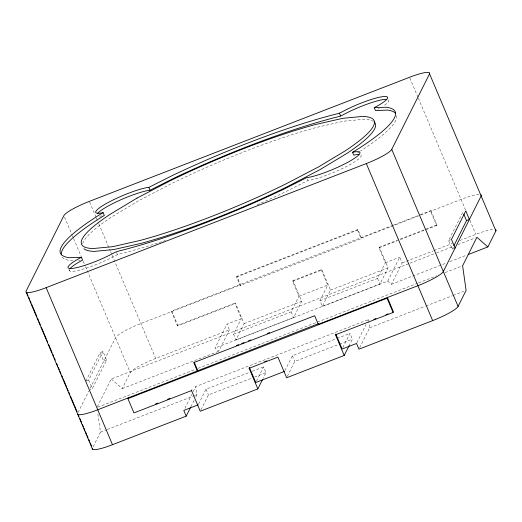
<?xml version="1.0" encoding="UTF-8"?>
<svg xmlns="http://www.w3.org/2000/svg" width="522" height="522" viewBox="0 0 522 522"><rect width="100%" height="100%" fill="white"/><g stroke="black" fill="none" stroke-linecap="round" stroke-linejoin="round"><path stroke-width="0.39" stroke-dasharray="2.61 1.96" d="M85.836 381.164L100.12 352.631L102.997 351.515L106.612 360.082L92.335 388.609L90.175 389.451M86.554 380.884L88.714 380.049L102.997 351.515M78.046 412.524L88.74 391.154M90.169 388.303L115.506 337.688A24.802 3.967 -22.9 0 1 140.927 323.51L240.551 284.895L236.929 276.334L357.857 229.465L361.472 238.025L361.133 238.711L240.211 285.58L236.59 277.012L236.929 276.334M97.327 406.801L111.251 378.985L409.241 263.486M93.164 446.695L100.465 432.118L97.647 412.282M111.251 378.985L122.226 388.642L130.252 372.61A24.802 3.967 -22.9 0 1 155.68 358.431L229.393 329.865L226.979 324.149L241.373 318.57L235.063 303.641L235.402 302.956L244.126 323.601L235.964 339.907L233.549 334.197L241.373 318.57M392.916 225.295L171.79 311.001L171.451 311.68L177.48 325.956L235.063 303.641M177.48 325.956L177.826 325.278L235.402 302.956M240.211 285.58L240.551 284.895M184.879 408.256L191.763 394.502M193.212 391.604L195.75 386.534L368.493 319.581L368.708 321.069M229.393 329.865L218.679 351.26L215.018 348.043L226.979 324.149M190.843 406.866L194.412 399.728M195.841 396.877L196.911 394.736L195.75 386.534M198.543 404.139L206.007 389.223L249.19 372.48M200.963 409.816L208.422 394.932L251.604 378.196M233.549 334.197L291.132 311.875L298.956 296.255L292.646 281.319L292.986 280.64L321.78 269.482L330.498 290.128L322.335 306.427L319.927 300.718L327.744 285.09L321.441 270.161L321.78 269.482M256.478 381.106L263.59 366.901L265.998 372.617L263.16 378.287M235.964 339.907L293.547 317.585L301.709 301.285L292.986 280.64M284.914 370.659L292.379 355.743L336.325 338.713M236.59 277.012L357.511 230.143L357.857 229.465M287.341 376.342L294.793 361.452L338.739 344.422M319.927 300.718L377.504 278.402L385.327 262.775L379.018 247.839L379.357 247.16L424.817 229.543M342.85 347.632L349.962 333.428L352.376 339.137L349.179 345.518M322.335 306.427L379.918 284.112L388.081 267.806L379.357 247.16M356.898 342.745L365.955 324.645M367.769 321.03L368.493 319.581M387.768 281.084L399.721 257.196L402.136 262.905L391.422 284.307L387.768 281.084L215.018 348.043M359.665 347.756L369.661 327.783L368.813 321.82M436.601 225.524L436.94 224.845L430.911 210.568L430.572 211.247L436.601 225.524L425.234 229.928M455.099 248.002L452.222 249.118L448.6 240.557L462.883 212.023M452.222 249.118L453.292 246.978M161.709 241.738A181.682 29.049 -22.9 0 1 119.27 254.103L116.184 255.193A31.398 5.018 -22.9 0 1 84.075 268.83A31.398 5.018 -22.9 0 1 69.439 269.443M360.898 155.054A31.398 5.018 -22.9 0 1 343.659 167.895A31.398 5.018 -22.9 0 1 309.442 180.286L308.052 180.423L284.001 192.533A181.682 29.049 -22.9 0 1 256.863 204.957M393.679 225.002L419.512 214.986M420.275 214.692L430.911 210.568M361.472 238.025L419.942 215.364M420.699 215.071L461.096 199.417A24.802 3.967 -22.9 0 1 479.444 194.465M425.58 229.249L436.94 224.845M292.646 281.319L321.441 270.161M379.018 247.839L397.203 240.792M400.237 239.618L424.477 230.222M106.612 360.082L103.734 361.198L100.12 352.631M298.956 296.255L327.744 285.09M385.327 262.775L399.721 257.196M448.6 240.557L450.76 239.715M244.126 323.601L301.709 301.285M330.498 290.128L388.081 267.806M402.136 262.905L433.293 250.828M434.05 250.534L452.287 243.467M459.889 240.518L475.849 234.339A24.802 3.967 -22.9 0 1 494.197 229.386M409.998 263.192L435.844 253.17M436.607 252.876L452.567 246.691M457.892 244.629L475.379 237.849M122.226 388.642L218.679 351.26M391.422 284.307L446.101 263.114M449.899 261.639L466.609 255.16M97.725 407.225L195.032 369.511M198.073 368.33L417.763 283.178M418.52 282.885L436.77 275.812M445.129 272.569L462.616 265.796M252.224 371.305L263.59 366.901M337.082 338.419L349.962 333.428M100.465 432.118L106.54 429.769M107.297 429.469L194.634 395.624M195.398 395.324L196.911 394.736M369.661 327.783L425.097 306.297M425.861 305.996L452.437 295.693M453.2 295.4L463.83 291.283M254.638 377.021L265.998 372.617M339.496 344.128L352.376 339.137M72.969 260.498L70.555 260.582A181.682 29.049 -22.9 0 1 62.346 257.157M78.594 260.295L80.205 260.237M409.829 78.046L418.057 97.523M418.37 98.273L465.487 209.818M469.885 220.219L475.849 234.339M357.511 230.143L361.133 238.711M377.504 278.402L379.918 284.112M307.451 178.994L308.052 180.423M291.132 311.875L293.547 317.585M292.379 355.743L294.793 361.452M206.007 389.223L208.422 394.932M171.79 311.001L177.826 325.278M116.471 252.335L117.378 254.475M89.66 202.138L95.989 217.126M96.302 217.87L98.521 223.116M98.834 223.866L110.227 250.841M110.547 251.584L111.812 254.586M112.126 255.33L155.68 358.431M64.552 217.067L72.147 235.05M72.46 235.794L73.413 238.045M73.726 238.795L81.321 256.772M83.22 261.268L85.119 265.763M85.438 266.514L130.252 372.61M68.937 269.391L69.543 270.82M88.714 380.049L92.335 388.609M396.713 115.727A181.682 29.049 -22.9 0 1 360.519 150.995M359.762 151.484A181.682 29.049 -22.9 0 1 356.67 153.455M165.448 240.505A181.682 29.049 -22.9 0 1 162.453 241.497M388.531 99.852A31.398 5.018 -22.9 0 1 383.076 106.123M379.24 108.478A31.398 5.018 -22.9 0 1 377.797 109.3M102.201 215.912A31.398 5.018 -22.9 0 1 99.232 216.134M82.691 243.657A158.792 25.389 -22.9 0 1 111.545 217.028L138.245 200.944L171.131 183.796A158.792 25.389 -22.9 0 1 316.73 127.368L344.148 121.137L363.723 119.284A158.792 25.389 -22.9 0 1 373.243 121.287"/><path stroke-width="0.78" d="M191.874 389.914L191.535 390.593L133.952 412.909L127.923 398.632L128.262 397.953M77.765 414.324A24.802 3.967 -22.9 0 0 97.738 409.783L317.872 323.914M92.44 448.157A24.802 3.967 -22.9 0 0 112.491 444.705L186.204 416.138L190.484 407.578M191.535 390.593L200.259 411.238L257.842 388.916L249.118 368.271L249.457 367.592L255.767 382.528L284.555 371.37M257.842 388.916L262.455 379.703M391.748 149.39L429.56 73.843A24.802 3.967 -22.9 0 0 409.509 77.295L89.34 201.388A24.802 3.967 -22.9 0 0 63.919 215.566L26.1 291.113A24.802 3.967 -22.9 0 0 46.151 287.661L366.32 163.569A24.802 3.967 -22.9 0 0 391.748 149.39L458.081 306.434A24.802 3.967 -22.9 0 1 432.66 320.612L358.947 349.179L356.533 343.469L342.138 349.048L335.829 334.119L335.489 334.798L344.213 355.443L286.63 377.758L277.906 357.113L249.118 368.271M197.362 371.175L193.747 362.607L314.668 315.738L318.283 324.306L318.622 323.627M344.213 355.443L349.179 345.518M127.923 398.632L387.043 298.199L387.383 297.52L393.412 311.797L393.073 312.476L335.489 334.798M454.003 245.555L466.505 220.591L469.382 219.475L465.761 210.908L451.478 239.441L455.099 248.002M458.081 306.434L466.107 290.395L462.616 265.796L476.899 237.262L487.874 246.919L495.9 230.887A24.802 3.967 -22.9 0 0 495.822 229.797M61.361 254.938A181.682 29.049 -22.9 0 1 102.195 216.721L104.328 215.488L103.121 212.637L101.901 212.911A31.398 5.018 -22.9 0 1 106.71 203.306A31.398 5.018 -22.9 0 1 147.426 187.522L148.816 187.391L172.867 175.275A181.682 29.049 -22.9 0 1 337.597 113.711L340.683 112.621A31.398 5.018 -22.9 0 1 381.399 96.838A31.398 5.018 -22.9 0 1 376.59 106.442L374.254 107.662L375.462 110.52L387.52 110.09A181.682 29.049 -22.9 0 1 395.728 113.515M97.36 213.766A31.398 5.018 -22.9 0 1 118.905 200.65A31.398 5.018 -22.9 0 1 148.633 190.38L150.023 190.249L174.074 178.132A181.682 29.049 -22.9 0 1 338.804 116.569L341.89 115.473A31.398 5.018 -22.9 0 1 386.476 99.324M103.121 212.637L100.987 213.863A181.682 29.049 -22.9 0 0 69.348 257.724L81.406 257.294L82.613 260.152L80.277 261.365A31.398 5.018 -22.9 0 0 70.131 268.458M358.842 154.532A31.398 5.018 -22.9 0 0 354.967 154.897L353.746 155.178L352.539 152.32L354.673 151.093A181.682 29.049 -22.9 0 0 386.313 107.232L374.254 107.662M81.406 257.294L79.07 258.514A31.398 5.018 -22.9 0 0 74.261 268.119A31.398 5.018 -22.9 0 0 114.977 252.341L118.063 251.245A181.682 29.049 -22.9 0 0 282.8 189.682L306.845 177.565L308.234 177.434A31.398 5.018 -22.9 0 0 348.957 161.65A31.398 5.018 -22.9 0 0 353.766 152.046L352.539 152.32M468.13 254.573L487.874 246.919M236.407 345.525L238.671 344.644M241.699 343.469L243.963 342.595M248.498 340.833L250.769 339.959M267.394 333.512L269.659 332.631M318.283 324.306L417.907 285.691A24.802 3.967 -22.9 0 0 443.335 271.512L481.147 195.965A24.802 3.967 -22.9 0 0 481.069 194.876M155.51 404.008L157.781 403.128M167.634 399.31L169.904 398.43M264.615 361.72L266.886 360.839M373.713 319.431L375.99 318.55M385.836 314.733L388.107 313.852M198.184 404.844L183.79 410.429L186.204 416.138M429.56 73.843L495.9 230.887M463.79 214.164L466.505 220.591M366.32 163.569L432.66 320.612M339.496 113.333L340.696 116.191M387.043 298.199L393.073 312.476M148.816 187.391L150.023 190.249M194.086 361.929L197.701 370.496M46.151 287.661L112.491 444.705M27.053 293.357L27.999 295.609M28.632 297.109L29.584 299.354M30.217 300.855L31.163 303.099M31.796 304.6L36.86 316.586M37.493 318.087L38.445 320.332M39.078 321.833L40.344 324.828M41.29 327.072L46.354 339.065M46.987 340.559L47.619 342.06M48.572 344.305L52.05 352.546M52.683 354.046L53.636 356.291M54.268 357.792L55.215 360.043M56.8 363.788L57.746 366.033M58.379 367.534L59.332 369.778M59.965 371.279L60.911 373.524M61.544 375.024L62.496 377.269M63.129 378.77L66.607 387.011M67.24 388.512L68.193 390.756M68.826 392.257L69.772 394.502M70.405 396.002L77.054 411.734M78.313 414.722L78.939 416.204M79.886 418.435L81.765 422.892M82.391 424.379L83.337 426.611M83.964 428.092L84.903 430.324M85.53 431.811L86.476 434.036M87.102 435.524L88.042 437.756M88.668 439.237L89.614 441.468M90.241 442.956L91.494 445.925M26.178 292.203L92.518 449.246M374.124 121.933A158.792 25.389 -22.9 0 1 346.53 153.638L319.829 169.722L286.943 186.869A158.792 25.389 -22.9 0 1 141.345 243.304L113.926 249.529L94.351 251.382A158.792 25.389 -22.9 0 1 83.951 248.733M137.038 198.092L110.338 214.177A158.792 25.389 -22.9 0 0 93.144 248.531L112.719 246.678L140.137 240.446A158.792 25.389 -22.9 0 0 285.736 184.012L318.622 166.864L345.323 150.786A158.792 25.389 -22.9 0 0 362.522 116.432L342.941 118.285L315.523 124.51A158.792 25.389 -22.9 0 0 169.924 180.945L137.038 198.092"/></g></svg>
